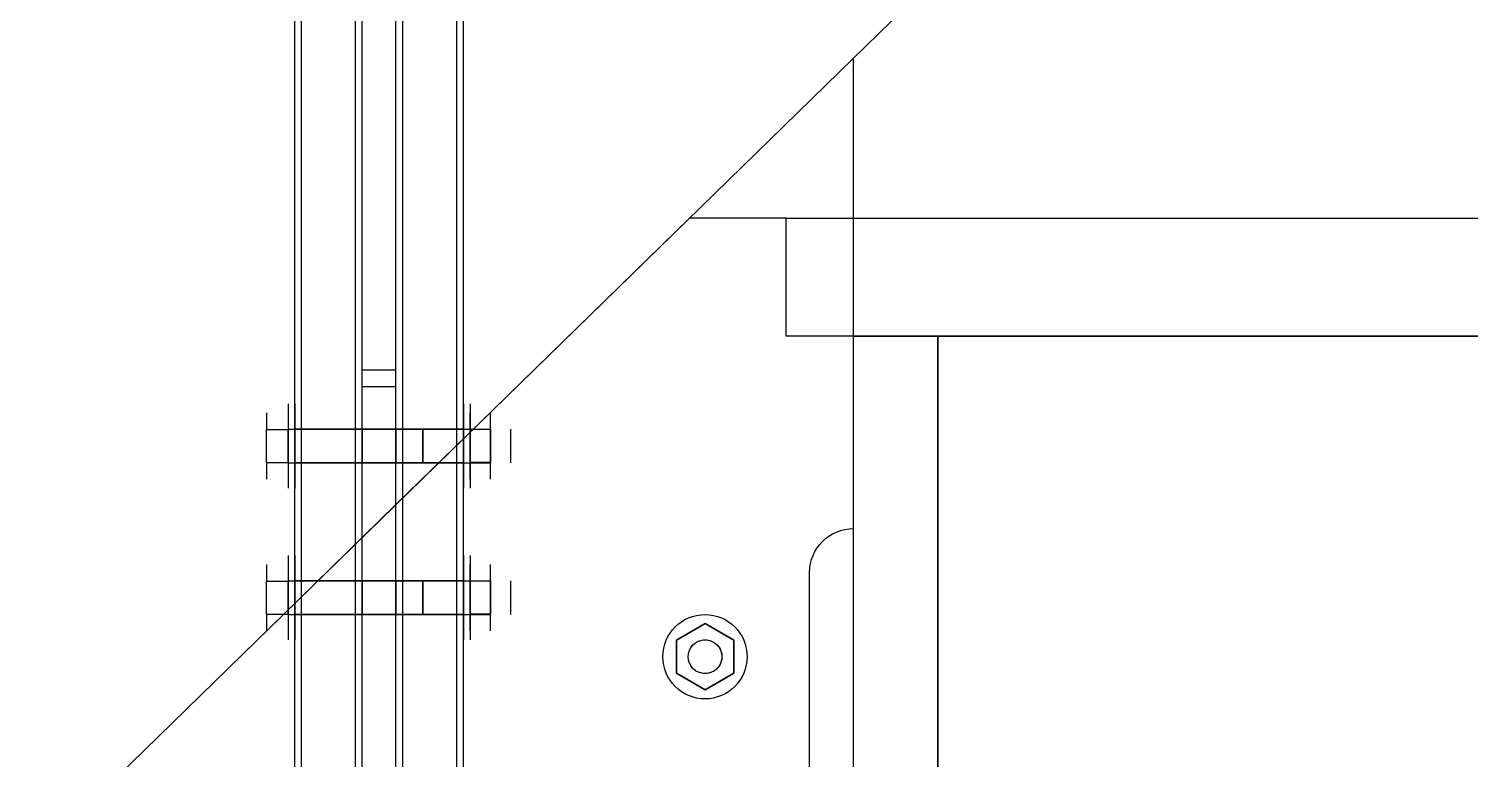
# Model space of a CAD drawing. Extents: x 0 to 2438, y 0 to 2056.
# Drawn here: x 1010.4 to 1224, y 825.9 to 934.2 of the extents above; entities that cross this region are included whole.
import ezdxf

# ---------------------------------------------------------------- set-up
doc = ezdxf.new("R2010")
doc.units = 0
doc.layers.get('0').update_dxf_attribs({"linetype": 'CONTINUOUS'})

msp = doc.modelspace()

# ---------------------------------------------------------------- linework, layer by layer
at = {"color": 253}
for p, q in [((1049.77, 717.134), (1049.77, 1265.13)), ((1050.77, 717.134), (1050.77, 1265.13)), ((1058.77, 717.134), (1058.77, 1265.13)), ((1059.77, 717.134), (1059.77, 1265.13)), ((1064.77, 717.134), (1064.77, 1265.13)), ((1065.77, 717.134), (1065.77, 1265.13)), ((1073.77, 717.134), (1073.77, 1265.13)), ((1074.77, 717.134), (1074.77, 1265.13)), ((1132.58, 929.869), (1343.87, 1136.13)), ((377.575, 192.845), (1132.58, 929.869)), ((1132.58, 772.16), (1132.58, 929.869)), ((1132.58, 88.633), (1132.58, 929.869)), ((377.575, 192.845), (1108.26, 906.134)), ((377.575, 192.845), (1108.26, 906.134)), ((1122.58, 906.134), (1108.26, 906.134)), ((1122.58, 906.134), (1108.26, 906.134)), ((1122.58, 888.633), (1122.58, 906.134)), ((1122.58, 888.633), (1122.58, 906.134)), ((1122.58, 906.134), (1425.08, 906.134)), ((1122.58, 906.134), (1425.08, 906.134)), ((1122.58, 888.633), (1122.58, 906.134)), ((1122.58, 888.633), (1122.58, 906.134)), ((1132.58, 888.633), (1122.58, 888.633)), ((1132.58, 888.633), (1122.58, 888.633)), ((1425.08, 888.633), (1122.58, 888.633)), ((1425.08, 888.633), (1122.58, 888.633)), ((1132.58, 860.132), (1132.58, 888.633)), ((1132.58, 860.132), (1132.58, 888.633)), ((1132.58, 888.633), (1145.08, 888.633)), ((1132.58, 888.633), (1145.08, 888.633)), ((1132.58, 86.133), (1132.58, 888.633)), ((1132.58, 88.633), (1132.58, 888.633)), ((1145.08, 888.633), (1145.08, 86.133)), ((1145.08, 888.633), (1145.08, 88.633)), ((1145.08, 888.633), (1425.08, 888.633)), ((1145.08, 888.633), (1425.08, 888.633)), ((1145.08, 86.133), (1145.08, 888.633)), ((1145.08, 86.133), (1145.08, 888.633)), ((1059.77, 881.133), (1059.77, 883.634)), ((1059.77, 881.133), (1059.77, 883.634)), ((1064.77, 883.634), (1059.77, 883.634)), ((1064.77, 881.133), (1064.77, 883.634)), ((1059.77, 823.634), (1059.77, 881.133)), ((1064.77, 881.133), (1059.77, 881.133)), ((1059.77, 728.634), (1059.77, 881.133)), ((1064.77, 823.634), (1064.77, 881.133)), ((1048.77, 878.632), (1048.77, 866.133)), ((1049.77, 872.384), (1049.77, 878.632)), ((1049.77, 878.632), (1049.77, 866.133)), ((1074.77, 872.384), (1074.77, 878.632)), ((1074.77, 878.632), (1074.77, 866.133)), ((1075.77, 878.632), (1075.77, 866.133)), ((1045.57, 877.291), (1045.57, 874.836)), ((1048.77, 877.291), (1048.77, 874.836)), ((1048.77, 877.291), (1048.77, 874.836)), ((1064.77, 863.681), (1078.71, 877.291)), ((1075.77, 874.836), (1075.77, 877.291)), ((1075.77, 874.836), (1075.77, 877.291)), ((1078.77, 874.836), (1078.77, 877.291)), ((1045.57, 869.932), (1045.57, 874.836)), ((1045.57, 874.836), (1048.77, 874.836)), ((1048.77, 872.384), (1048.77, 874.882)), ((1048.77, 874.882), (1048.77, 869.883)), ((1048.77, 874.836), (1048.77, 874.882)), ((1048.77, 874.882), (1048.77, 874.836)), ((1048.77, 874.882), (1049.77, 874.882)), ((1048.77, 874.882), (1068.77, 874.882)), ((1048.77, 874.836), (1048.77, 874.025)), ((1048.77, 874.025), (1048.77, 874.836)), ((1048.77, 869.932), (1048.77, 874.836)), ((1048.77, 869.932), (1048.77, 874.836)), ((1048.77, 874.025), (1048.77, 873.196)), ((1048.77, 873.196), (1048.77, 874.025)), ((1049.77, 872.384), (1049.77, 874.882)), ((1049.77, 874.882), (1049.77, 869.883)), ((1049.77, 872.384), (1049.77, 874.882)), ((1049.77, 874.882), (1049.77, 869.883)), ((1059.77, 874.882), (1049.77, 874.882)), ((1059.77, 872.384), (1059.77, 874.882)), ((1059.77, 874.882), (1059.77, 869.883)), ((1059.77, 872.384), (1059.77, 874.882)), ((1059.77, 874.882), (1059.77, 869.883)), ((1064.77, 874.882), (1059.77, 874.882)), ((1064.77, 872.384), (1064.77, 874.882)), ((1064.77, 874.882), (1064.77, 869.883)), ((1064.77, 872.384), (1064.77, 874.882)), ((1064.77, 874.882), (1064.77, 869.883)), ((1074.77, 874.882), (1064.77, 874.882)), ((1068.77, 869.883), (1068.77, 874.882)), ((1068.77, 874.882), (1068.77, 872.384)), ((1068.77, 874.882), (1078.77, 874.882)), ((1074.77, 872.384), (1074.77, 874.882)), ((1074.77, 874.882), (1074.77, 869.883)), ((1074.77, 872.384), (1074.77, 874.882)), ((1074.77, 874.882), (1074.77, 869.883)), ((1074.77, 874.882), (1075.77, 874.882)), ((1075.77, 872.384), (1075.77, 874.882)), ((1075.77, 874.882), (1075.77, 869.883)), ((1075.77, 872.384), (1075.77, 874.882)), ((1075.77, 874.882), (1075.77, 869.883)), ((1075.77, 874.882), (1078.77, 874.882)), ((1075.77, 874.836), (1075.77, 869.932)), ((1078.77, 874.836), (1075.77, 874.836)), ((1075.77, 874.836), (1075.77, 869.932)), ((1078.77, 872.384), (1078.77, 874.882)), ((1078.77, 874.882), (1078.77, 869.883)), ((1078.77, 874.836), (1078.77, 869.932)), ((1081.77, 869.883), (1081.77, 874.882)), ((1048.77, 873.196), (1048.77, 872.384)), ((1048.77, 871.569), (1048.77, 873.196)), ((1048.77, 869.883), (1048.77, 872.384)), ((1048.77, 872.384), (1048.77, 871.569)), ((1048.77, 870.744), (1048.77, 871.569)), ((1048.77, 871.569), (1048.77, 870.744)), ((1049.77, 866.133), (1049.77, 872.384)), ((1049.77, 869.883), (1049.77, 872.384)), ((1049.77, 869.883), (1049.77, 872.384)), ((1059.77, 869.883), (1059.77, 872.384)), ((1059.77, 869.883), (1059.77, 872.384)), ((1064.77, 869.883), (1064.77, 872.384)), ((1064.77, 869.883), (1064.77, 872.384)), ((1068.77, 872.384), (1068.77, 869.883)), ((1074.77, 866.133), (1074.77, 872.384)), ((1074.77, 869.883), (1074.77, 872.384)), ((1074.77, 869.883), (1074.77, 872.384)), ((1075.77, 869.883), (1075.77, 872.384)), ((1075.77, 869.883), (1075.77, 872.384)), ((1078.77, 869.883), (1078.77, 872.384)), ((1045.57, 869.932), (1045.57, 867.477)), ((1045.57, 869.932), (1048.77, 869.932)), ((1048.77, 869.932), (1048.77, 870.744)), ((1048.77, 870.744), (1048.77, 869.932)), ((1048.77, 869.932), (1048.77, 869.883)), ((1048.77, 869.883), (1048.77, 869.932)), ((1048.77, 869.932), (1048.77, 867.477)), ((1048.77, 869.932), (1048.77, 867.477)), ((1048.77, 869.883), (1049.77, 869.883)), ((1048.77, 869.883), (1068.77, 869.883)), ((1059.77, 869.883), (1049.77, 869.883)), ((1064.77, 869.883), (1059.77, 869.883)), ((1074.77, 869.883), (1064.77, 869.883)), ((1068.77, 869.883), (1078.77, 869.883)), ((1074.77, 869.883), (1075.77, 869.883)), ((1078.77, 869.932), (1075.77, 869.932)), ((1075.77, 867.477), (1075.77, 869.932)), ((1075.77, 867.477), (1075.77, 869.932)), ((1075.77, 869.883), (1078.77, 869.883)), ((1078.77, 867.477), (1078.77, 869.932)), ((1045.61, 844.977), (1064.77, 863.681)), ((1045.57, 854.791), (1045.57, 852.336)), ((1048.77, 856.132), (1048.77, 843.633)), ((1048.77, 854.791), (1048.77, 852.336)), ((1048.77, 854.791), (1048.77, 852.336)), ((1049.77, 849.884), (1049.77, 856.132)), ((1049.77, 856.132), (1049.77, 843.633)), ((1074.77, 849.884), (1074.77, 856.132)), ((1074.77, 856.132), (1074.77, 843.633)), ((1075.77, 856.132), (1075.77, 843.633)), ((1075.77, 852.336), (1075.77, 854.791)), ((1075.77, 852.336), (1075.77, 854.791)), ((1078.77, 852.336), (1078.77, 854.791)), ((1045.57, 847.429), (1045.57, 852.336)), ((1045.57, 852.336), (1048.77, 852.336)), ((1048.77, 849.884), (1048.77, 852.382)), ((1048.77, 852.382), (1048.77, 847.383)), ((1048.77, 852.336), (1048.77, 852.382)), ((1048.77, 852.382), (1048.77, 852.336)), ((1048.77, 852.382), (1049.77, 852.382)), ((1048.77, 852.382), (1068.77, 852.382)), ((1048.77, 852.336), (1048.77, 851.524)), ((1048.77, 851.524), (1048.77, 852.336)), ((1048.77, 847.429), (1048.77, 852.336)), ((1048.77, 847.429), (1048.77, 852.336)), ((1049.77, 849.884), (1049.77, 852.382)), ((1049.77, 852.382), (1049.77, 847.383)), ((1049.77, 849.884), (1049.77, 852.382)), ((1049.77, 852.382), (1049.77, 847.383)), ((1059.77, 852.382), (1049.77, 852.382)), ((1059.77, 849.884), (1059.77, 852.382)), ((1059.77, 852.382), (1059.77, 847.383)), ((1059.77, 849.884), (1059.77, 852.382)), ((1059.77, 852.382), (1059.77, 847.383)), ((1064.77, 852.382), (1059.77, 852.382)), ((1064.77, 849.884), (1064.77, 852.382)), ((1064.77, 852.382), (1064.77, 847.383)), ((1064.77, 849.884), (1064.77, 852.382)), ((1064.77, 852.382), (1064.77, 847.383)), ((1074.77, 852.382), (1064.77, 852.382)), ((1068.77, 847.383), (1068.77, 852.382)), ((1068.77, 852.382), (1068.77, 849.884)), ((1068.77, 852.382), (1078.77, 852.382)), ((1074.77, 849.884), (1074.77, 852.382)), ((1074.77, 852.382), (1074.77, 847.383)), ((1074.77, 849.884), (1074.77, 852.382)), ((1074.77, 852.382), (1074.77, 847.383)), ((1074.77, 852.382), (1075.77, 852.382)), ((1075.77, 849.884), (1075.77, 852.382)), ((1075.77, 852.382), (1075.77, 847.383)), ((1075.77, 849.884), (1075.77, 852.382)), ((1075.77, 852.382), (1075.77, 847.383)), ((1075.77, 852.382), (1078.77, 852.382)), ((1075.77, 852.336), (1075.77, 847.429)), ((1078.77, 852.336), (1075.77, 852.336)), ((1075.77, 852.336), (1075.77, 847.429)), ((1078.77, 849.884), (1078.77, 852.382)), ((1078.77, 852.382), (1078.77, 847.383)), ((1078.77, 852.336), (1078.77, 847.429)), ((1081.77, 847.383), (1081.77, 852.382)), ((1126.08, 803.635), (1126.08, 853.634)), ((1126.08, 803.635), (1126.08, 853.634)), ((1048.77, 851.524), (1048.77, 850.695)), ((1048.77, 850.695), (1048.77, 851.524)), ((1048.77, 850.695), (1048.77, 849.884)), ((1048.77, 849.073), (1048.77, 850.695)), ((1048.77, 847.383), (1048.77, 849.884)), ((1048.77, 849.884), (1048.77, 849.073)), ((1048.77, 848.24), (1048.77, 849.073)), ((1048.77, 849.073), (1048.77, 848.24)), ((1048.77, 847.429), (1048.77, 848.24)), ((1048.77, 848.24), (1048.77, 847.429)), ((1049.77, 843.633), (1049.77, 849.884)), ((1049.77, 847.383), (1049.77, 849.884)), ((1049.77, 847.383), (1049.77, 849.884)), ((1059.77, 847.383), (1059.77, 849.884)), ((1059.77, 847.383), (1059.77, 849.884)), ((1064.77, 847.383), (1064.77, 849.884)), ((1064.77, 847.383), (1064.77, 849.884)), ((1068.77, 849.884), (1068.77, 847.383)), ((1074.77, 843.633), (1074.77, 849.884)), ((1074.77, 847.383), (1074.77, 849.884)), ((1074.77, 847.383), (1074.77, 849.884)), ((1075.77, 847.383), (1075.77, 849.884)), ((1075.77, 847.383), (1075.77, 849.884)), ((1078.77, 847.383), (1078.77, 849.884)), ((1045.57, 847.429), (1045.57, 844.977)), ((1045.57, 847.429), (1048.77, 847.429)), ((1048.77, 847.429), (1048.77, 847.383)), ((1048.77, 847.383), (1048.77, 847.429)), ((1048.77, 847.429), (1048.77, 844.977)), ((1048.77, 847.429), (1048.77, 844.977)), ((1048.77, 847.383), (1049.77, 847.383)), ((1048.77, 847.383), (1068.77, 847.383)), ((1059.77, 847.383), (1049.77, 847.383)), ((1064.77, 847.383), (1059.77, 847.383)), ((1074.77, 847.383), (1064.77, 847.383)), ((1068.77, 847.383), (1078.77, 847.383)), ((1074.77, 847.383), (1075.77, 847.383)), ((1078.77, 847.429), (1075.77, 847.429)), ((1075.77, 844.977), (1075.77, 847.429)), ((1075.77, 844.977), (1075.77, 847.429)), ((1075.77, 847.383), (1078.77, 847.383)), ((1078.77, 844.977), (1078.77, 847.429)), ((1106.33, 843.587), (1110.58, 846.042)), ((1106.33, 843.587), (1110.58, 846.042)), ((1106.33, 843.587), (1110.58, 846.042)), ((1106.33, 843.587), (1110.58, 846.042)), ((1110.58, 846.042), (1106.33, 843.587)), ((1114.83, 843.587), (1110.58, 846.042)), ((1114.83, 843.587), (1110.58, 846.042)), ((1114.83, 843.587), (1110.58, 846.042)), ((1114.83, 843.587), (1110.58, 846.042)), ((1110.58, 846.042), (1114.83, 843.587)), ((1106.33, 843.587), (1106.33, 838.68)), ((1106.33, 843.587), (1106.33, 838.68)), ((1106.33, 843.587), (1106.33, 838.68)), ((1106.33, 843.587), (1106.33, 838.68)), ((1106.33, 838.68), (1106.33, 843.587)), ((1114.83, 843.587), (1114.83, 838.68)), ((1114.83, 843.587), (1114.83, 838.68)), ((1114.83, 843.587), (1114.83, 838.68)), ((1114.83, 843.587), (1114.83, 838.68)), ((1114.83, 838.68), (1114.83, 843.587)), ((1110.58, 836.228), (1106.33, 838.68)), ((1110.58, 836.228), (1106.33, 838.68)), ((1110.58, 836.228), (1106.33, 838.68)), ((1110.58, 836.228), (1106.33, 838.68)), ((1106.33, 838.68), (1110.58, 836.228)), ((1110.58, 836.228), (1114.83, 838.68)), ((1110.58, 836.228), (1114.83, 838.68)), ((1110.58, 836.228), (1114.83, 838.68)), ((1110.58, 836.228), (1114.83, 838.68)), ((1114.83, 838.68), (1110.58, 836.228))]:
    msp.add_line(p, q, dxfattribs=at)
for points in [[(1126.08, 853.634), (1126.08, 857.222), (1128.99, 860.132), (1132.58, 860.132)], [(1126.08, 853.634), (1126.08, 857.222), (1128.99, 860.132), (1132.58, 860.132)], [(1104.33, 841.132), (1104.33, 844.585), (1107.12, 847.383), (1110.58, 847.383)], [(1104.33, 841.132), (1104.33, 844.585), (1107.12, 847.383), (1110.58, 847.383)], [(1104.33, 841.132), (1104.33, 844.585), (1107.12, 847.383), (1110.58, 847.383)], [(1104.33, 841.132), (1104.33, 844.585), (1107.12, 847.383), (1110.58, 847.383)], [(1104.33, 841.132), (1104.33, 844.585), (1107.12, 847.383), (1110.58, 847.383)], [(1104.33, 841.132), (1104.33, 844.585), (1107.12, 847.383), (1110.58, 847.383)], [(1104.33, 841.132), (1104.33, 844.585), (1107.12, 847.383), (1110.58, 847.383)], [(1110.58, 847.383), (1114.03, 847.383), (1116.82, 844.585), (1116.82, 841.132)], [(1110.58, 847.383), (1114.03, 847.383), (1116.82, 844.585), (1116.82, 841.132)], [(1110.58, 847.383), (1114.03, 847.383), (1116.82, 844.585), (1116.82, 841.132)], [(1110.58, 847.383), (1114.03, 847.383), (1116.82, 844.585), (1116.82, 841.132)], [(1110.58, 847.383), (1114.03, 847.383), (1116.82, 844.585), (1116.82, 841.132)], [(1110.58, 847.383), (1114.03, 847.383), (1116.82, 844.585), (1116.82, 841.132)], [(1110.58, 847.383), (1114.03, 847.383), (1116.82, 844.585), (1116.82, 841.132)], [(1108.21, 840.32), (1108.03, 840.849), (1108.03, 841.421), (1108.21, 841.947)], [(1108.08, 841.132), (1108.08, 842.514), (1109.2, 843.633), (1110.58, 843.633)], [(1108.08, 841.132), (1108.08, 842.514), (1109.2, 843.633), (1110.58, 843.633)], [(1108.08, 841.132), (1108.08, 842.514), (1109.2, 843.633), (1110.58, 843.633)], [(1108.08, 841.132), (1108.08, 842.514), (1109.2, 843.633), (1110.58, 843.633)], [(1108.08, 841.132), (1108.08, 842.514), (1109.2, 843.633), (1110.58, 843.633)], [(1108.08, 841.132), (1108.08, 842.514), (1109.2, 843.633), (1110.58, 843.633)], [(1108.08, 841.132), (1108.08, 842.514), (1109.2, 843.633), (1110.58, 843.633)], [(1108.08, 841.132), (1108.08, 842.514), (1109.2, 843.633), (1110.58, 843.633)], [(1108.08, 841.132), (1108.08, 842.514), (1109.2, 843.633), (1110.58, 843.633)], [(1108.08, 841.132), (1108.08, 842.514), (1109.2, 843.633), (1110.58, 843.633)], [(1108.08, 841.132), (1108.08, 842.514), (1109.2, 843.633), (1110.58, 843.633)], [(1108.08, 841.132), (1108.08, 842.514), (1109.2, 843.633), (1110.58, 843.633)], [(1108.08, 841.132), (1108.08, 842.514), (1109.2, 843.633), (1110.58, 843.633)], [(1108.08, 841.132), (1108.08, 842.514), (1109.2, 843.633), (1110.58, 843.633)], [(1108.08, 841.132), (1108.08, 842.514), (1109.2, 843.633), (1110.58, 843.633)], [(1108.08, 841.132), (1108.08, 842.514), (1109.2, 843.633), (1110.58, 843.633)], [(1108.08, 841.132), (1108.08, 842.514), (1109.2, 843.633), (1110.58, 843.633)], [(1108.08, 841.132), (1108.08, 842.514), (1109.2, 843.633), (1110.58, 843.633)], [(1108.21, 841.947), (1108.31, 842.25), (1108.48, 842.532), (1108.69, 842.776)], [(1108.69, 842.776), (1109.06, 843.195), (1109.55, 843.481), (1110.1, 843.587)], [(1110.1, 843.587), (1110.41, 843.65), (1110.74, 843.65), (1111.06, 843.587)], [(1110.58, 843.633), (1111.96, 843.633), (1113.08, 842.514), (1113.08, 841.132)], [(1110.58, 843.633), (1111.96, 843.633), (1113.08, 842.514), (1113.08, 841.132)], [(1110.58, 843.633), (1111.96, 843.633), (1113.08, 842.514), (1113.08, 841.132)], [(1110.58, 843.633), (1111.96, 843.633), (1113.08, 842.514), (1113.08, 841.132)], [(1110.58, 843.633), (1111.96, 843.633), (1113.08, 842.514), (1113.08, 841.132)], [(1110.58, 843.633), (1111.96, 843.633), (1113.08, 842.514), (1113.08, 841.132)], [(1110.58, 843.633), (1111.96, 843.633), (1113.08, 842.514), (1113.08, 841.132)], [(1110.58, 843.633), (1111.96, 843.633), (1113.08, 842.514), (1113.08, 841.132)], [(1110.58, 843.633), (1111.96, 843.633), (1113.08, 842.514), (1113.08, 841.132)], [(1110.58, 843.633), (1111.96, 843.633), (1113.08, 842.514), (1113.08, 841.132)], [(1110.58, 843.633), (1111.96, 843.633), (1113.08, 842.514), (1113.08, 841.132)], [(1110.58, 843.633), (1111.96, 843.633), (1113.08, 842.514), (1113.08, 841.132)], [(1110.58, 843.633), (1111.96, 843.633), (1113.08, 842.514), (1113.08, 841.132)], [(1110.58, 843.633), (1111.96, 843.633), (1113.08, 842.514), (1113.08, 841.132)], [(1110.58, 843.633), (1111.96, 843.633), (1113.08, 842.514), (1113.08, 841.132)], [(1110.58, 843.633), (1111.96, 843.633), (1113.08, 842.514), (1113.08, 841.132)], [(1110.58, 843.633), (1111.96, 843.633), (1113.08, 842.514), (1113.08, 841.132)], [(1110.58, 843.633), (1111.96, 843.633), (1113.08, 842.514), (1113.08, 841.132)], [(1111.06, 843.587), (1111.6, 843.481), (1112.1, 843.195), (1112.46, 842.776)], [(1112.46, 842.776), (1112.68, 842.532), (1112.84, 842.25), (1112.94, 841.947)], [(1112.94, 841.947), (1113.03, 841.685), (1113.08, 841.41), (1113.08, 841.132)], [(1110.58, 834.884), (1107.12, 834.884), (1104.33, 837.681), (1104.33, 841.132)], [(1110.58, 834.884), (1107.12, 834.884), (1104.33, 837.681), (1104.33, 841.132)], [(1110.58, 834.884), (1107.12, 834.884), (1104.33, 837.681), (1104.33, 841.132)], [(1110.58, 834.884), (1107.12, 834.884), (1104.33, 837.681), (1104.33, 841.132)], [(1110.58, 834.884), (1107.12, 834.884), (1104.33, 837.681), (1104.33, 841.132)], [(1110.58, 834.884), (1107.12, 834.884), (1104.33, 837.681), (1104.33, 841.132)], [(1110.58, 834.884), (1107.12, 834.884), (1104.33, 837.681), (1104.33, 841.132)], [(1110.58, 838.634), (1109.2, 838.634), (1108.08, 839.752), (1108.08, 841.132)], [(1110.58, 838.634), (1109.2, 838.634), (1108.08, 839.752), (1108.08, 841.132)], [(1110.58, 838.634), (1109.2, 838.634), (1108.08, 839.752), (1108.08, 841.132)], [(1110.58, 838.634), (1109.2, 838.634), (1108.08, 839.752), (1108.08, 841.132)], [(1110.58, 838.634), (1109.2, 838.634), (1108.08, 839.752), (1108.08, 841.132)], [(1110.58, 838.634), (1109.2, 838.634), (1108.08, 839.752), (1108.08, 841.132)], [(1110.58, 838.634), (1109.2, 838.634), (1108.08, 839.752), (1108.08, 841.132)], [(1110.58, 838.634), (1109.2, 838.634), (1108.08, 839.752), (1108.08, 841.132)], [(1110.58, 838.634), (1109.2, 838.634), (1108.08, 839.752), (1108.08, 841.132)], [(1110.58, 838.634), (1109.2, 838.634), (1108.08, 839.752), (1108.08, 841.132)], [(1110.58, 838.634), (1109.2, 838.634), (1108.08, 839.752), (1108.08, 841.132)], [(1110.58, 838.634), (1109.2, 838.634), (1108.08, 839.752), (1108.08, 841.132)], [(1110.58, 838.634), (1109.2, 838.634), (1108.08, 839.752), (1108.08, 841.132)], [(1110.58, 838.634), (1109.2, 838.634), (1108.08, 839.752), (1108.08, 841.132)], [(1110.58, 838.634), (1109.2, 838.634), (1108.08, 839.752), (1108.08, 841.132)], [(1110.58, 838.634), (1109.2, 838.634), (1108.08, 839.752), (1108.08, 841.132)], [(1110.58, 838.634), (1109.2, 838.634), (1108.08, 839.752), (1108.08, 841.132)], [(1110.58, 838.634), (1109.2, 838.634), (1108.08, 839.752), (1108.08, 841.132)], [(1108.69, 839.491), (1108.48, 839.735), (1108.31, 840.017), (1108.21, 840.32)], [(1110.1, 838.68), (1109.55, 838.786), (1109.06, 839.071), (1108.69, 839.491)], [(1113.08, 841.132), (1113.08, 839.752), (1111.96, 838.634), (1110.58, 838.634)], [(1113.08, 841.132), (1113.08, 839.752), (1111.96, 838.634), (1110.58, 838.634)], [(1113.08, 841.132), (1113.08, 839.752), (1111.96, 838.634), (1110.58, 838.634)], [(1113.08, 841.132), (1113.08, 839.752), (1111.96, 838.634), (1110.58, 838.634)], [(1116.82, 841.132), (1116.82, 837.681), (1114.03, 834.884), (1110.58, 834.884)], [(1113.08, 841.132), (1113.08, 839.752), (1111.96, 838.634), (1110.58, 838.634)], [(1113.08, 841.132), (1113.08, 839.752), (1111.96, 838.634), (1110.58, 838.634)], [(1113.08, 841.132), (1113.08, 839.752), (1111.96, 838.634), (1110.58, 838.634)], [(1113.08, 841.132), (1113.08, 839.752), (1111.96, 838.634), (1110.58, 838.634)], [(1113.08, 841.132), (1113.08, 839.752), (1111.96, 838.634), (1110.58, 838.634)], [(1113.08, 841.132), (1113.08, 839.752), (1111.96, 838.634), (1110.58, 838.634)], [(1116.82, 841.132), (1116.82, 837.681), (1114.03, 834.884), (1110.58, 834.884)], [(1116.82, 841.132), (1116.82, 837.681), (1114.03, 834.884), (1110.58, 834.884)], [(1113.08, 841.132), (1113.08, 839.752), (1111.96, 838.634), (1110.58, 838.634)], [(1113.08, 841.132), (1113.08, 839.752), (1111.96, 838.634), (1110.58, 838.634)], [(1116.82, 841.132), (1116.82, 837.681), (1114.03, 834.884), (1110.58, 834.884)], [(1116.82, 841.132), (1116.82, 837.681), (1114.03, 834.884), (1110.58, 834.884)], [(1113.08, 841.132), (1113.08, 839.752), (1111.96, 838.634), (1110.58, 838.634)], [(1113.08, 841.132), (1113.08, 839.752), (1111.96, 838.634), (1110.58, 838.634)], [(1116.82, 841.132), (1116.82, 837.681), (1114.03, 834.884), (1110.58, 834.884)], [(1116.82, 841.132), (1116.82, 837.681), (1114.03, 834.884), (1110.58, 834.884)], [(1113.08, 841.132), (1113.08, 839.752), (1111.96, 838.634), (1110.58, 838.634)], [(1113.08, 841.132), (1113.08, 839.752), (1111.96, 838.634), (1110.58, 838.634)], [(1113.08, 841.132), (1113.08, 839.752), (1111.96, 838.634), (1110.58, 838.634)], [(1113.08, 841.132), (1113.08, 839.752), (1111.96, 838.634), (1110.58, 838.634)], [(1112.46, 839.491), (1112.1, 839.071), (1111.6, 838.786), (1111.06, 838.68)], [(1112.94, 840.32), (1112.84, 840.017), (1112.68, 839.735), (1112.46, 839.491)], [(1113.08, 841.132), (1113.08, 840.856), (1113.03, 840.581), (1112.94, 840.32)], [(1111.06, 838.68), (1110.74, 838.616), (1110.41, 838.616), (1110.1, 838.68)]]:
    msp.add_open_spline(points, degree=3, dxfattribs=at)

doc.saveas('drawing.dxf')
